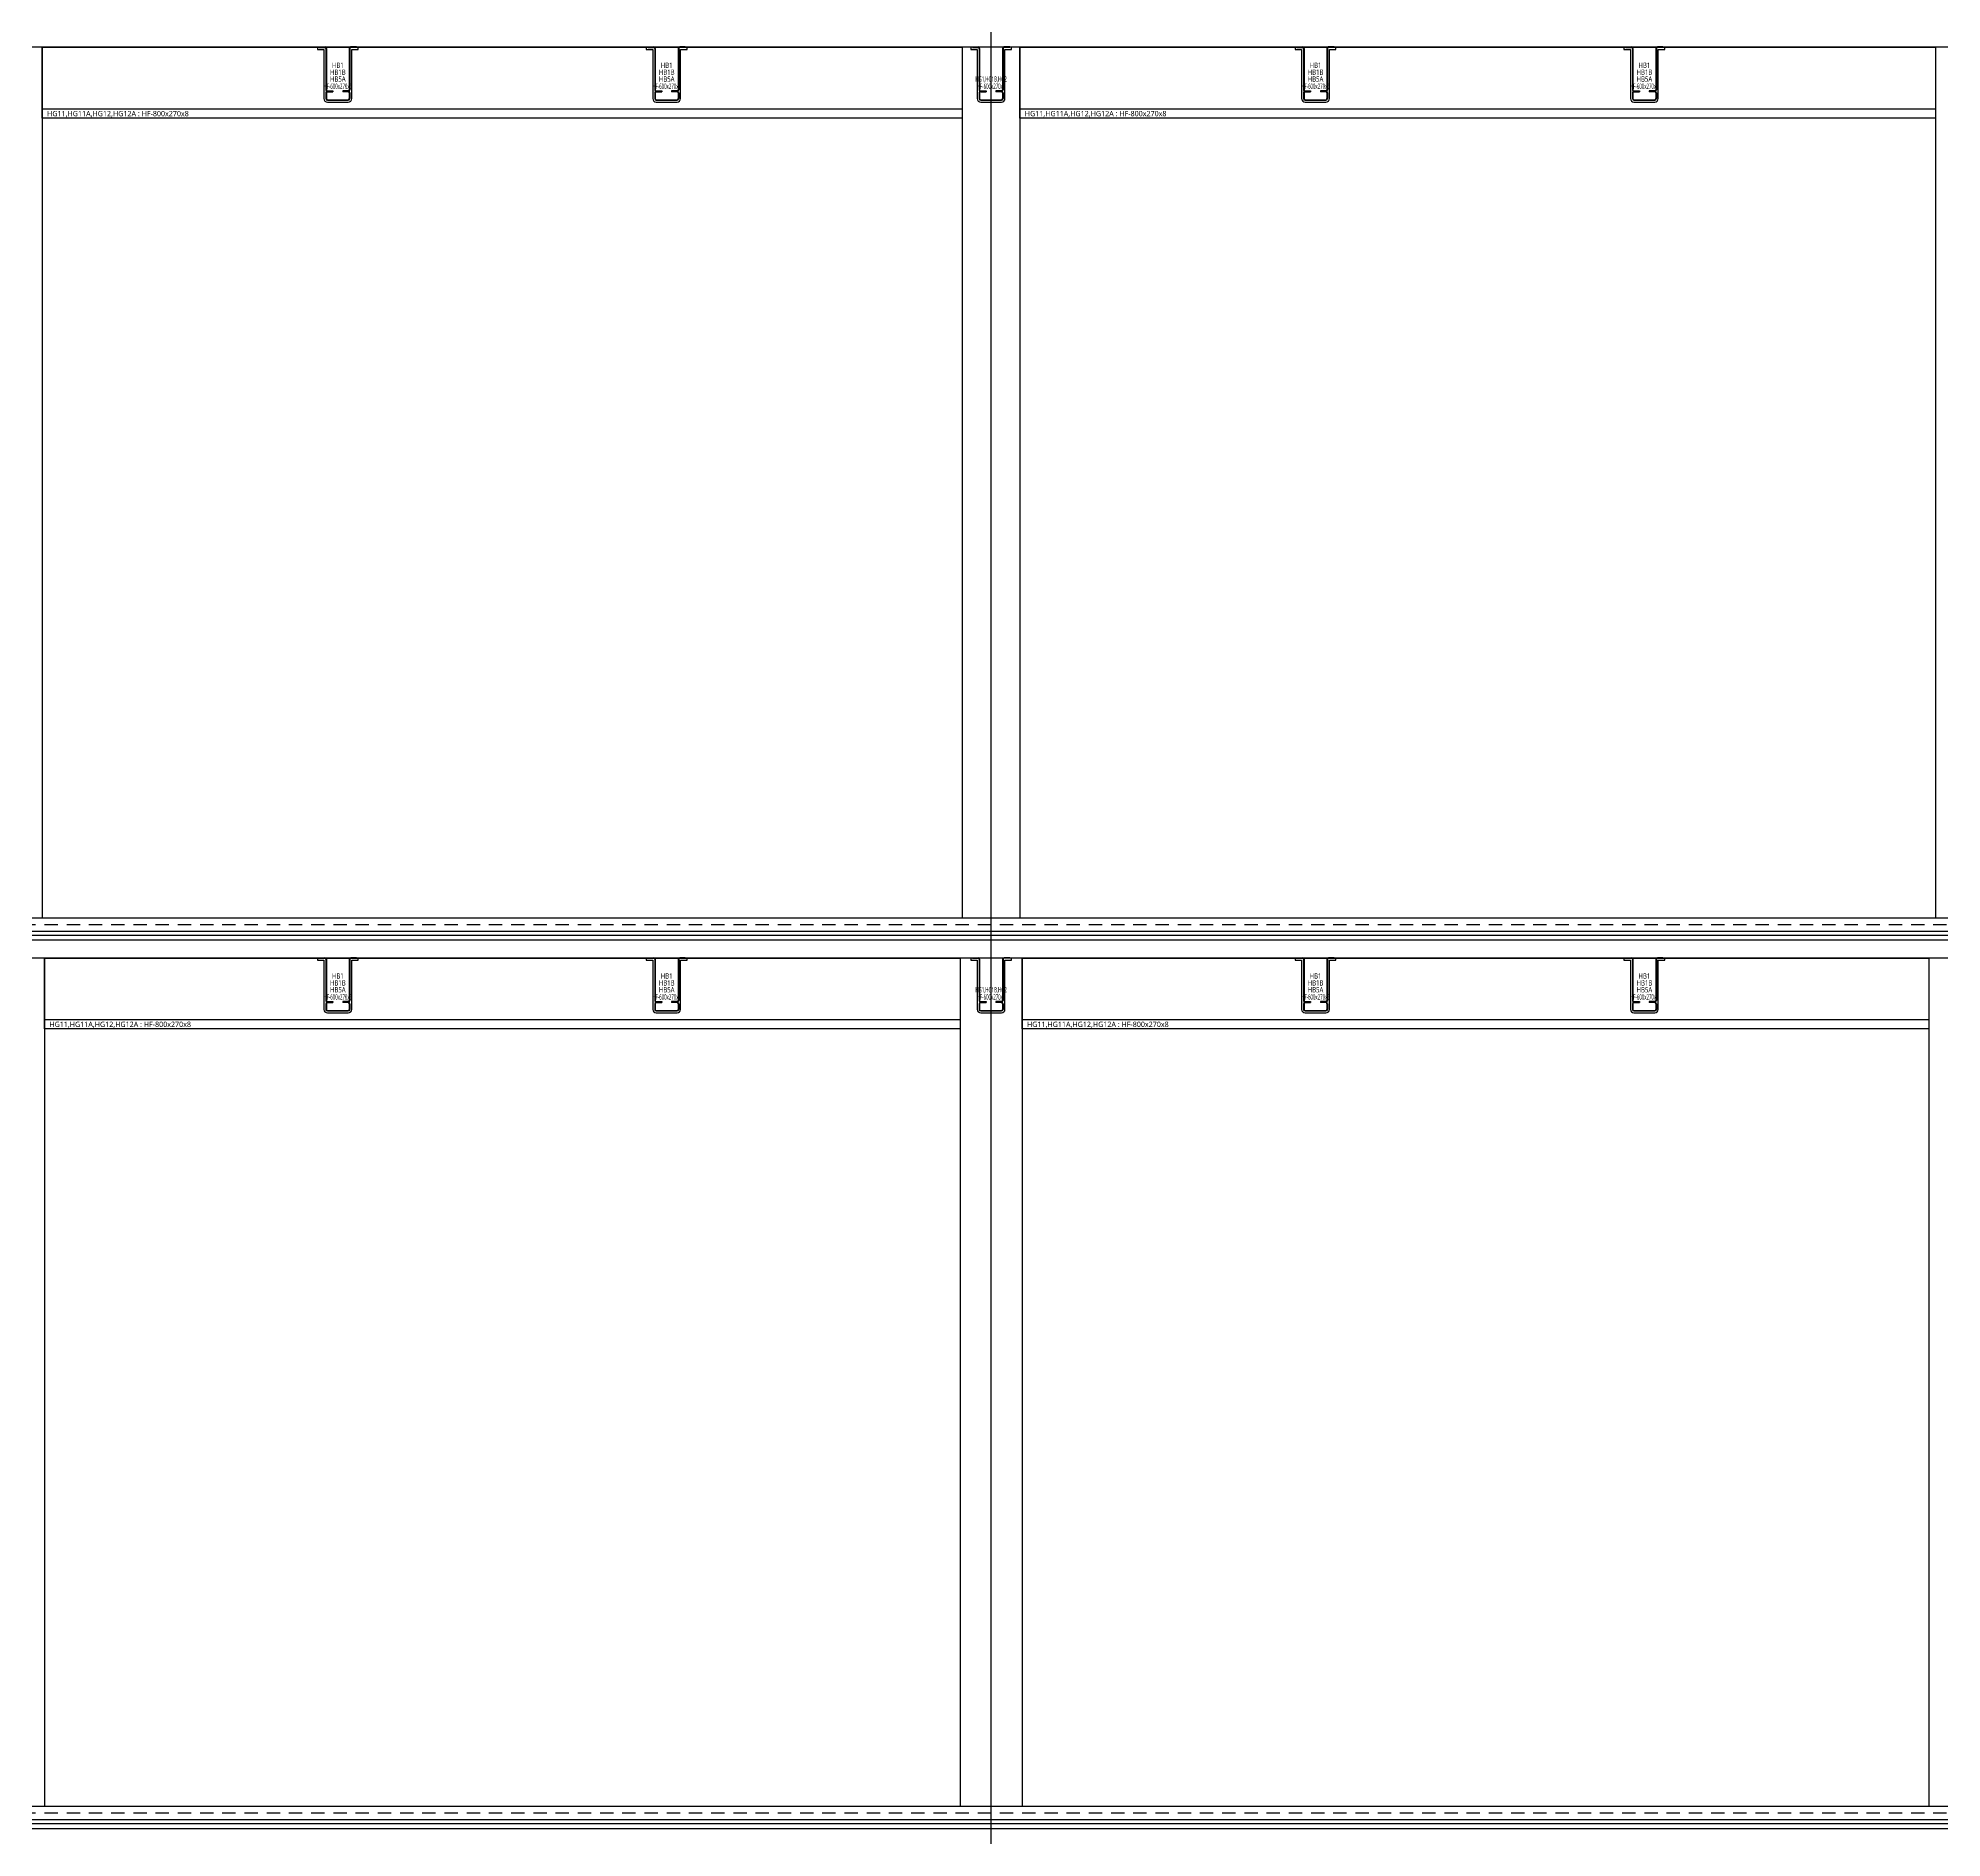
# Model space of a CAD drawing. Header units: millimetres. Extents: x 35054840 to 35483341, y -1288013 to -991013.
# Drawn here: x 35271514 to 35292934, y -1227650 to -1207393 of the extents above; entities that cross this region are included whole.
import ezdxf
from ezdxf.enums import TextEntityAlignment as Align

# ---------------------------------------------------------------- set-up
doc = ezdxf.new("R2010")
doc.units = ezdxf.units.MM
doc.header["$LTSCALE"] = 1000
doc.header["$MEASUREMENT"] = 0
doc.header["$PDSIZE"] = -10
doc.linetypes.add('HID', pattern=[2.5, 1.5, -1])
doc.layers.get('0').update_dxf_attribs({"linetype": 'CONTINUOUS'})
doc.layers.get('Defpoints').update_dxf_attribs({"color": 161, "linetype": 'CONTINUOUS'})
for name, color, linetype in [('cen', 1, 'CONTINUOUS'), ('con', 2, 'CONTINUOUS'), ('ELE5', 254, 'CONTINUOUS'), ('ELE6', 8, 'CONTINUOUS'), ('FIN(내화피복)', 8, 'CONTINUOUS'), ('HF', 3, 'CONTINUOUS'), ('INS', 9, 'BATTING'), ('S-SBEAM-HF', 4, 'CONTINUOUS'), ('S-SGIRDER-HF', 3, 'CONTINUOUS'), ('wire-meshes', 1, 'CONTINUOUS'), ('초평탄', 4, 'CONTINUOUS')]:
    doc.layers.add(name, color=color, linetype=linetype)
doc.styles.add('TE', font='malgun_0.ttf')
doc.linetypes.add('BATTING', pattern='A,0.0001,-0.1,[134,ltypeshp.shx,S=0.1,R=0,X=-0.1,Y=0],-0.2,[134,ltypeshp.shx,S=0.1,R=180,X=0.1,Y=0],-0.1', length=0.4001)

# ---------------------------------------------------------------- blocks, each defined once
blk = doc.blocks.new('sdfsgdfdfg')
at = {"layer": 'cen', "ltscale": 0.1}
blk.add_line((34640149, -327809), (34640149, -240916), dxfattribs=at)
at = {"layer": 'cen', "ltscale": 5}
for p, q in [((34536435, -290709), (34739302, -290709)), ((34536435, -300709), (34739302, -300709))]:
    blk.add_line(p, q, dxfattribs=at)
blk = doc.blocks.new('종단면도_3층')
at = {"layer": 'con', "ltscale": 0.1}
blk.add_lwpolyline([(34422980, -280109), (34422980, -280909), (34501505, -280909), (34501505, -282159), (34528630, -282159)], dxfattribs=at)
blk = doc.blocks.new('종단면도_1~2층')
at = {"layer": 'con', "ltscale": 0.1}
for points in [[(34812036, -1226693), (34812036, -1227743), (34890561, -1227743), (34890561, -1228743), (34890811, -1228743)], [(34812336, -1226693), (34812336, -1227543), (34890611, -1227543), (34890611, -1227293)]]:
    blk.add_lwpolyline(points, dxfattribs=at)
at = {"layer": '초평탄', "ltscale": 0.1}
blk.add_lwpolyline([(34812336, -1227293), (34890611, -1227293)], dxfattribs=at)
blk = doc.blocks.new('*U201')
at = {"layer": 'ELE6', "ltscale": 0.1}
for p, q in [((10300, -8), (0, -8)), ((10300, -700), (0, -700))]:
    blk.add_line(p, q, dxfattribs=at)
blk.add_lwpolyline([(10300, -800), (0, -800), (0, 0), (10300, 0)], close=True, dxfattribs=at)
at = {"layer": 'Defpoints', "style": 'TE'}
blk.add_text('HG11,HG11A,HG12,HG12A : HF-800x270x8', height=60, dxfattribs=at).set_placement((851, -750), align=Align.MIDDLE_CENTER)
blk = doc.blocks.new('*U202')
at = {"layer": 'ELE6', "ltscale": 0.1}
for p, q in [((10350, -8), (0, -8)), ((10350, -700), (0, -700))]:
    blk.add_line(p, q, dxfattribs=at)
blk.add_lwpolyline([(10350, -800), (0, -800), (0, 0), (10350, 0)], close=True, dxfattribs=at)
at = {"layer": 'Defpoints', "style": 'TE'}
blk.add_text('HG11,HG11A,HG12,HG12A : HF-800x270x8', height=60, dxfattribs=at).set_placement((851, -750), align=Align.MIDDLE_CENTER)
blk = doc.blocks.new('*U208')
at = {"layer": 'ELE6', "ltscale": 0.1}
for p, q in [((10200, -8), (0, -8)), ((10200, -700), (0, -700))]:
    blk.add_line(p, q, dxfattribs=at)
blk.add_lwpolyline([(10200, -800), (0, -800), (0, 0), (10200, 0)], close=True, dxfattribs=at)
at = {"layer": 'Defpoints', "style": 'TE'}
blk.add_text('HG11,HG11A,HG12,HG12A : HF-800x270x8', height=60, dxfattribs=at).set_placement((851, -750), align=Align.MIDDLE_CENTER)
blk = doc.blocks.new('HF')
at = {"layer": 'Defpoints'}
blk.add_point((0, 0), dxfattribs=at)
at = {"layer": 'HF', "color": 0, "linetype": 'ByBlock'}
for p, q in [((-209, 0), (-147, 0)), ((-209, 0), (-209, -6)), ((209, 0), (147, 0)), ((209, 0), (209, -6)), ((-209, -6), (-147, -6)), ((-135, -18), (-135, -482)), ((-129, -18), (-129, -482)), ((129, -18), (129, -482)), ((135, -18), (135, -482)), ((209, -6), (147, -6)), ((-135, -518), (-135, -582)), ((-129, -518), (-129, -582)), ((-117, -494), (-55, -494)), ((-117, -500), (-55, -500)), ((-117, -506), (-55, -506)), ((-117, -594), (117, -594)), ((-117, -600), (117, -600)), ((-55, -494), (-55, -500)), ((-55, -500), (-55, -506)), ((117, -494), (55, -494)), ((55, -494), (55, -500)), ((117, -500), (55, -500)), ((55, -500), (55, -506)), ((117, -506), (55, -506)), ((129, -518), (129, -582)), ((135, -518), (135, -582))]:
    blk.add_line(p, q, dxfattribs=at)
for centre, radius, start, end in [((-147, -18), 18, 0, 90), ((-147, -18), 12, 0, 90), ((147, -18), 18, 90, 180), ((147, -18), 12, 90, 180), ((-117, -482), 18, 180, 270), ((-117, -518), 18, 90, 180), ((-117, -582), 18, 180, 270), ((-117, -482), 12, 180, 270), ((-117, -518), 12, 90, 180), ((-117, -582), 12, 180, 270), ((117, -482), 12, 270, 360), ((117, -482), 18, 270, 360), ((117, -518), 18, 0, 90), ((117, -518), 12, 0, 90), ((117, -582), 12, 270, 360), ((117, -582), 18, 270, 360)]:
    blk.add_arc(centre, radius, start, end, dxfattribs=at)
blk = doc.blocks.new('HB1')
at = {"layer": 'S-SBEAM-HF'}
blk.add_blockref('HF', (0, 0), dxfattribs=at)
at = {"layer": 'Defpoints', "style": 'TE'}
for s, width, p in [('HB1', 0.7, (0, -206)), ('HF-600x270x6', 0.5, (0, -442)), ('HB1B', 0.7, (0, -284)), ('HB5A', 0.7, (0, -361))]:
    blk.add_text(s, height=60, dxfattribs=dict(at, width=width)).set_placement(p, align=Align.MIDDLE_CENTER)
blk = doc.blocks.new('HG1')
at = {"layer": 'S-SGIRDER-HF', "ltscale": 0.1}
blk.add_blockref('HF', (0, 0), dxfattribs=at)
at = {"layer": 'Defpoints', "style": 'TE', "width": 0.5}
for s, p in [('HG1,HG1B,HG2', (0, -361)), ('HF-600x270x6', (0, -442))]:
    blk.add_text(s, height=60, dxfattribs=at).set_placement(p, align=Align.MIDDLE_CENTER)

msp = doc.modelspace()

# ---------------------------------------------------------------- linework, layer by layer
at = {"layer": 'ELE5', "ltscale": 1000, "elevation": 1}
for points in [[(35271561.3, -1207493), (35271561.3, -1217293)], [(35281911.3, -1207493), (35281911.3, -1217293)], [(35282561.3, -1207493), (35282561.3, -1217293)], [(35292861.3, -1207493), (35292861.3, -1217293)]]:
    msp.add_lwpolyline(points, dxfattribs=at)
at = {"layer": 'ELE5', "ltscale": 0.1, "elevation": 1}
for points in [[(35271586.3, -1217743), (35271586.3, -1227293)], [(35281886.3, -1217743), (35281886.3, -1227293)], [(35282586.3, -1217743), (35282586.3, -1227293)], [(35292786.3, -1217743), (35292786.3, -1227293)]]:
    msp.add_lwpolyline(points, dxfattribs=at)
at = {"layer": 'FIN(내화피복)', "ltscale": 10000, "elevation": 1}
for points in [[(35274656.3, -1207493), (35274656.3, -1207520), (35274730.3, -1207520), (35274730.3, -1208075, 0.4142136), (35274769.3, -1208114), (35275003.3, -1208114, 0.4142136), (35275042.3, -1208075), (35275042.3, -1207520), (35275116.3, -1207520), (35275116.3, -1207493)], [(35278356.3, -1207493), (35278356.3, -1207520), (35278430.3, -1207520), (35278430.3, -1208075, 0.4142136), (35278469.3, -1208114), (35278703.3, -1208114, 0.4142136), (35278742.3, -1208075), (35278742.3, -1207520), (35278816.3, -1207520), (35278816.3, -1207493)], [(35282006.3, -1207493), (35282006.3, -1207520), (35282080.3, -1207520), (35282080.3, -1208075, 0.4142136), (35282119.3, -1208114), (35282353.3, -1208114, 0.4142136), (35282392.3, -1208075), (35282392.3, -1207520), (35282466.3, -1207520), (35282466.3, -1207493)], [(35285656.3, -1207493), (35285656.3, -1207520), (35285730.3, -1207520), (35285730.3, -1208075, 0.4142136), (35285769.3, -1208114), (35286003.3, -1208114, 0.4142136), (35286042.3, -1208075), (35286042.3, -1207520), (35286116.3, -1207520), (35286116.3, -1207493)], [(35289356.3, -1207493), (35289356.3, -1207520), (35289430.3, -1207520), (35289430.3, -1208075, 0.4142136), (35289469.3, -1208114), (35289703.3, -1208114, 0.4142136), (35289742.3, -1208075), (35289742.3, -1207520), (35289816.3, -1207520), (35289816.3, -1207493)], [(35274656.3, -1217743), (35274656.3, -1217770), (35274730.3, -1217770), (35274730.3, -1218325, 0.4142136), (35274769.3, -1218364), (35275003.3, -1218364, 0.4142136), (35275042.3, -1218325), (35275042.3, -1217770), (35275116.3, -1217770), (35275116.3, -1217743)], [(35278356.3, -1217743), (35278356.3, -1217770), (35278430.3, -1217770), (35278430.3, -1218325, 0.4142136), (35278469.3, -1218364), (35278703.3, -1218364, 0.4142136), (35278742.3, -1218325), (35278742.3, -1217770), (35278816.3, -1217770), (35278816.3, -1217743)], [(35282006.3, -1217743), (35282006.3, -1217770), (35282080.3, -1217770), (35282080.3, -1218325, 0.4142136), (35282119.3, -1218364), (35282353.3, -1218364, 0.4142136), (35282392.3, -1218325), (35282392.3, -1217770), (35282466.3, -1217770), (35282466.3, -1217743)], [(35285656.3, -1217743), (35285656.3, -1217770), (35285730.3, -1217770), (35285730.3, -1218325, 0.4142136), (35285769.3, -1218364), (35286003.3, -1218364, 0.4142136), (35286042.3, -1218325), (35286042.3, -1217770), (35286116.3, -1217770), (35286116.3, -1217743)], [(35289356.3, -1217743), (35289356.3, -1217770), (35289430.3, -1217770), (35289430.3, -1218325, 0.4142136), (35289469.3, -1218364), (35289703.3, -1218364, 0.4142136), (35289742.3, -1218325), (35289742.3, -1217770), (35289816.3, -1217770), (35289816.3, -1217743)]]:
    msp.add_lwpolyline(points, format="xyb", dxfattribs=at)
at = {"layer": 'INS', "ltscale": 0.12, "elevation": 1}
for points in [[(35310611.3, -1217493), (35232336.3, -1217493)], [(35310611.3, -1227493), (35232336.3, -1227493)]]:
    msp.add_lwpolyline(points, dxfattribs=at)
at = {"layer": 'wire-meshes', "linetype": 'HID', "ltscale": 0.1}
for p, q in [((35232336.3, -1217368, 1), (35310611.3, -1217368, 1)), ((35232336.3, -1227368, 1), (35310611.3, -1227368, 2))]:
    msp.add_line(p, q, dxfattribs=at)
at = {"layer": '초평탄', "ltscale": 0.1, "elevation": 1}
for points in [[(35232336.3, -1217443), (35310611.3, -1217443)], [(35232336.3, -1227443), (35310611.3, -1227443)]]:
    msp.add_lwpolyline(points, dxfattribs=at)

# ---------------------------------------------------------------- block references
for name, p in [('sdfsgdfdfg', (642087, -926584.2, 1)), ('종단면도_3층', (809056.3, -926584.2, 1)), ('종단면도_1~2층', (420000, 10000, 1)), ('종단면도_1~2층', (420000, 0, 1))]:
    msp.add_blockref(name, p)
at = {"layer": 'ELE6'}
for name, p in [('*U202', (35271561.3, -1207493, 1)), ('*U201', (35282561.3, -1207493, 1)), ('*U201', (35271586.3, -1217743, 1)), ('*U208', (35282586.3, -1217743, 1))]:
    msp.add_blockref(name, p, dxfattribs=at)
at = {"layer": 'S-SBEAM-HF'}
for p in [(35274886.3, -1207493, 1), (35278586.3, -1207493, 1), (35285886.3, -1207493, 1), (35289586.3, -1207493, 1), (35274886.3, -1217743, 1), (35278586.3, -1217743, 1), (35285886.3, -1217743, 1), (35289586.3, -1217743, 1)]:
    msp.add_blockref('HB1', p, dxfattribs=at)
at = {"layer": 'S-SGIRDER-HF', "ltscale": 0.1}
for p in [(35282236.3, -1207493, 1), (35282236.3, -1217743, 1)]:
    msp.add_blockref('HG1', p, dxfattribs=at)

doc.saveas('drawing.dxf')
